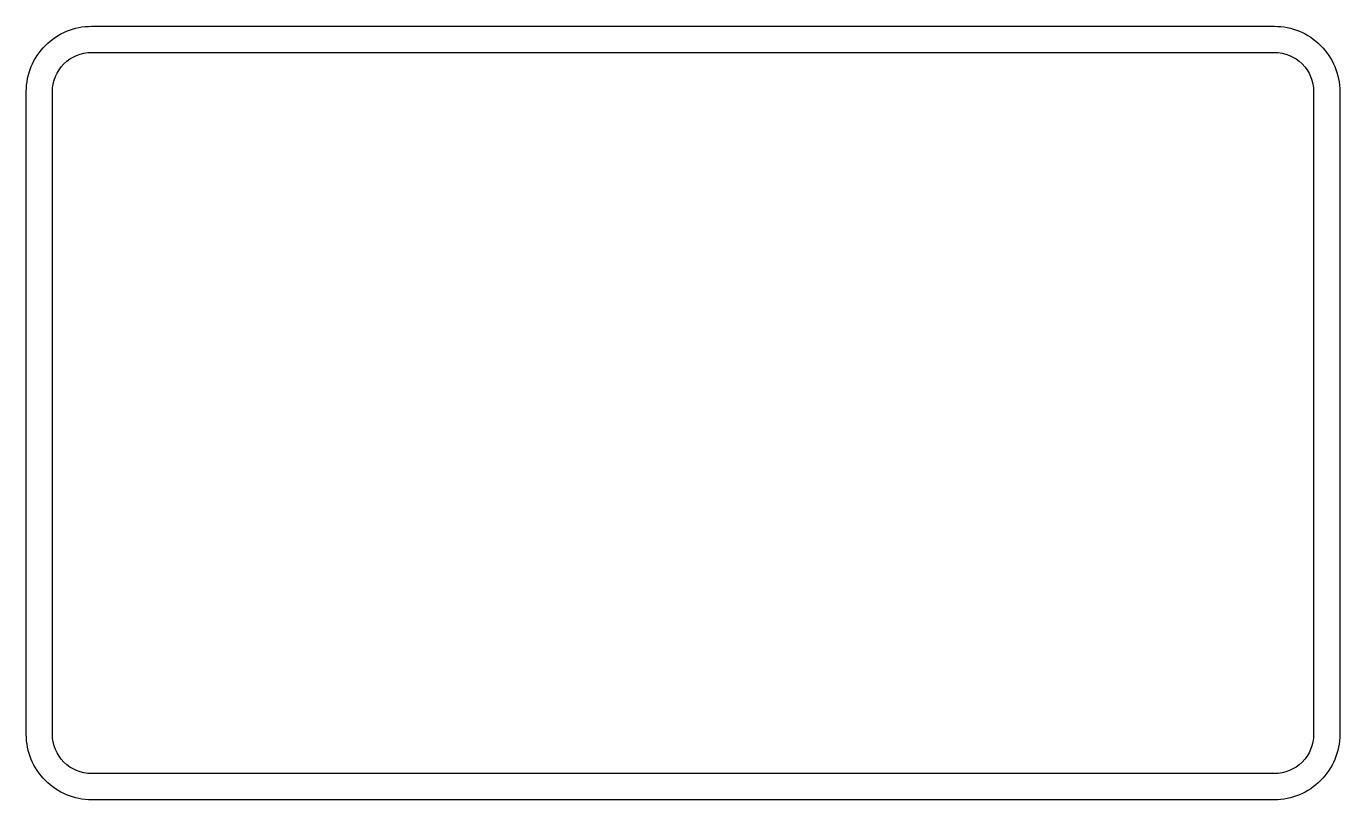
# Model space of a CAD drawing. Header units: millimetres. Extents: x 66 to 167, y -202 to -143.
import ezdxf

# ---------------------------------------------------------------- set-up
doc = ezdxf.new("R2010")
doc.units = ezdxf.units.MM
doc.layers.get('0').update_dxf_attribs({"linetype": 'CONTINUOUS'})

msp = doc.modelspace()

# ---------------------------------------------------------------- linework, layer by layer
for points in [[(161.73, -142.95, -0.414214), (166.73, -147.95), (166.73, -158.44), (166.73, -188.96), (166.73, -197.15, -0.414214), (161.73, -202.15), (71.23, -202.15, -0.414214), (66.23, -197.15), (66.23, -147.95, -0.414214), (71.23, -142.95), (90.06, -142.95), (91.06, -142.95)], [(161.73, -144.95, -0.414214), (164.73, -147.95), (164.73, -158.44), (164.73, -188.96), (164.73, -197.15, -0.414214), (161.73, -200.15), (71.23, -200.15, -0.414214), (68.23, -197.15), (68.23, -147.95, -0.414214), (71.23, -144.95), (90.06, -144.95), (91.06, -144.95)]]:
    msp.add_lwpolyline(points, format="xyb", close=True)

doc.saveas('drawing.dxf')
